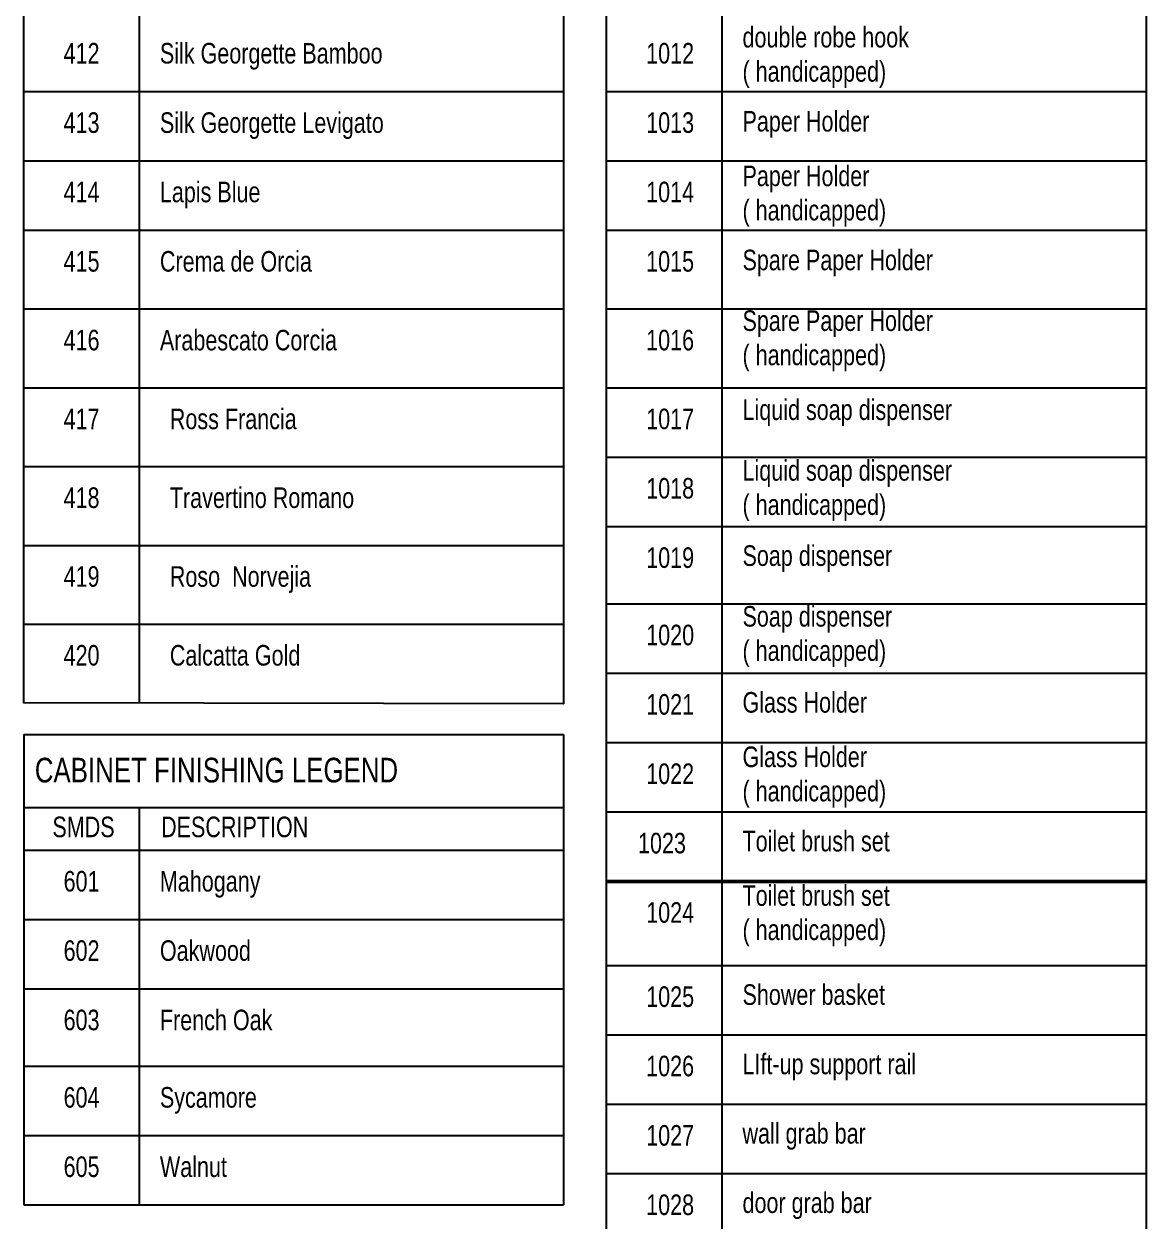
# Model space of a CAD drawing. Header units: inches. Extents: x 258415 to 640093, y 441672 to 945769.
# Drawn here: x 296332 to 299061, y 466774 to 469686 of the extents above; entities that cross this region are included whole.
import ezdxf

# ---------------------------------------------------------------- set-up
doc = ezdxf.new("R2010")
doc.units = ezdxf.units.IN
doc.header["$MEASUREMENT"] = 0
for name, color, linetype in [('CQ SPOT DETAIL DIMENSION', 9, 'Continuous'), ('CQ text label', 3, 'Continuous'), ('CQ-legend tex box', 3, 'Continuous')]:
    doc.layers.add(name, color=color, linetype=linetype)
doc.layers.add('CQ Switches and Outlets', color=1, linetype='Continuous', lineweight=50)
doc.styles.add('DIM 50', font='romans.shx', dxfattribs={"width": 0.75, "height": 100})

# ---------------------------------------------------------------- blocks, each defined once
blk = doc.blocks.new('SMDS')
at = {"layer": 'CQ Switches and Outlets', "color": 2}
blk.add_line((383215.9, 480917.8), (384528, 480917.8), dxfattribs=at)
at = {"layer": 'CQ-legend tex box'}
for p, q in [((382079.2, 485021.9), (382079.2, 481351.8)), ((383496.2, 485021.9), (383496.2, 478623.5)), ((381798.9, 482838.8), (383111, 482838.8)), ((383215.9, 482838.8), (384528, 482838.8)), ((381798.9, 482670.1), (383111, 482670.1)), ((383215.9, 482670.1), (384528, 482670.1)), ((381798.9, 482501.4), (383111, 482501.4)), ((383215.9, 482501.4), (384528, 482501.4)), ((381798.9, 482309.8), (383111, 482309.8)), ((383215.9, 482309.8), (384528, 482309.8)), ((381798.9, 482118.2), (383111, 482118.2)), ((383215.9, 482118.2), (384528, 482118.2)), ((383215.9, 482118.2), (384528, 482118.2)), ((381798.9, 481926.6), (383111, 481926.6)), ((383215.9, 481949.5), (384528, 481949.5)), ((383215.9, 481780.8), (384528, 481780.8)), ((381798.9, 481735), (383111, 481735)), ((383215.9, 481592.6), (384528, 481592.6)), ((381798.9, 481543.4), (383111, 481543.4)), ((383215.9, 481423.9), (384528, 481423.9)), ((381798.9, 481275.1), (381798.9, 480130.8)), ((381798.9, 481275.1), (383111, 481275.1)), ((383111, 481275.1), (383111, 480130.8)), ((383215.9, 481255.2), (384528, 481255.2)), ((381798.9, 481097.1), (383111, 481097.1)), ((382079.2, 481097.1), (382079.2, 480130.8)), ((383215.9, 481086.5), (384528, 481086.5)), ((381798.9, 480993.8), (383111, 480993.8)), ((381798.9, 480825.1), (383111, 480825.1)), ((383215.9, 480713.2), (384528, 480713.2)), ((381798.9, 480656.4), (383111, 480656.4)), ((383215.9, 480544.5), (384528, 480544.5)), ((381798.9, 480468.2), (383111, 480468.2)), ((383215.9, 480375.8), (384528, 480375.8)), ((381798.9, 480299.5), (383111, 480299.5)), ((383215.9, 480207.1), (384528, 480207.1)), ((381798.9, 480130.8), (383111, 480130.8))]:
    blk.add_line(p, q, dxfattribs=at)
for points in [[(381798.9, 485200), (383111, 485200), (383111, 481349.4), (381798.9, 481351.8)], [(383215.9, 485200), (384527.9, 485200), (384527.9, 478623.5), (383215.9, 478623.5)]]:
    blk.add_lwpolyline(points, close=True, dxfattribs=at)
at = {"layer": 'CQ text label', "ltscale": 1000, "style": 'DIM 50'}
for s, insert, char_height, width, attachment_point in [('{\\fArial|b0|i0|c0|p34;double robe hook\\P( handicapped)}', (383546.5, 482995.9), 50, 946.817, 1), ('{\\fArial|b0|i0|c0|p34;412}', (381895.3, 482956.8), 50, 946.817, 1), ('{\\fArial|b0|i0|c0|p34;Silk Georgette Bamboo}', (382129.5, 482956.8), 50, 946.817, 1), ('{\\fArial|b0|i0|c0|p34;1012}', (383312.2, 482956.8), 50, 946.817, 1), ('{\\fArial|b0|i0|c0|p34;413}', (381895.3, 482788.1), 50, 946.817, 1), ('{\\fArial|b0|i0|c0|p34;Silk Georgette Levigato}', (382129.5, 482788.1), 50, 946.817, 1), ('{\\fArial|b0|i0|c0|p34;1013}', (383312.3, 482788.1), 50, 946.817, 1), ('{\\fArial|b0|i0|c0|p34;Paper Holder}', (383546.5, 482791.4), 50, 946.817, 1), ('{\\fArial|b0|i0|c0|p34;Paper Holder\\P( handicapped)}', (383546.5, 482658.5), 50, 946.817, 1), ('{\\fArial|b0|i0|c0|p34;414}', (381895.3, 482619.4), 50, 946.817, 1), ('{\\fArial|b0|i0|c0|p34;Lapis Blue}', (382129.5, 482619.4), 50, 946.817, 1), ('{\\fArial|b0|i0|c0|p34;1014}', (383312.2, 482619.4), 50, 946.817, 1), ('{\\fArial|b0|i0|c0|p34;415}', (381895.3, 482450.7), 50, 946.817, 1), ('{\\fArial|b0|i0|c0|p34;Crema de Orcia}', (382129.5, 482450.7), 50, 946.817, 1), ('{\\fArial|b0|i0|c0|p34;1015}', (383312.2, 482450.7), 50, 946.817, 1), ('{\\fArial|b0|i0|c0|p34;Spare Paper Holder}', (383546.5, 482454), 50, 946.817, 1), ('{\\fArial|b0|i0|c0|p34;Spare Paper Holder\\P( handicapped)}', (383546.5, 482306.4), 50, 946.817, 1), ('{\\fArial|b0|i0|c0|p34;416}', (381895.3, 482259.1), 50, 946.817, 1), ('{\\fArial|b0|i0|c0|p34;Arabescato Corcia}', (382129.5, 482259.1), 50, 946.817, 1), ('{\\fArial|b0|i0|c0|p34;1016}', (383312.2, 482259.1), 50, 946.817, 1), ('{\\fArial|b0|i0|c0|p34;Liquid soap dispenser}', (383546.5, 482089.9), 50, 946.817, 1), ('{\\fArial|b0|i0|c0|p34;417}', (381895.3, 482067.5), 50, 946.817, 1), ('{\\fArial|b0|i0|c0|p34;Ross Francia}', (382153.7, 482067.5), 50, 946.817, 1), ('{\\fArial|b0|i0|c0|p34;1017}', (383312.3, 482067.5), 50, 946.817, 1), ('{\\fArial|b0|i0|c0|p34;Liquid soap dispenser\\P( handicapped)}', (383546.5, 481942.3), 50, 946.817, 1), ('{\\fArial|b0|i0|c0|p34;1018}', (383312.3, 481898.8), 50, 946.817, 1), ('{\\fArial|b0|i0|c0|p34;418}', (381895.3, 481875.9), 50, 946.817, 1), ('{\\fArial|b0|i0|c0|p34;Travertino Romano}', (382153.7, 481875.9), 50, 946.817, 1), ('{\\fArial|b0|i0|c0|p34;1019}', (383312.3, 481730.1), 50, 946.817, 1), ('{\\fArial|b0|i0|c0|p34;Soap dispenser}', (383546.5, 481735), 50, 946.817, 1), ('{\\fArial|b0|i0|c0|p34;419}', (381895.3, 481684.3), 50, 946.817, 1), ('{\\fArial|b0|i0|c0|p34;Roso  Norvejia}', (382153.7, 481684.3), 50, 946.817, 1), ('{\\fArial|b0|i0|c0|p34;Soap dispenser\\P( handicapped)}', (383546.5, 481587.4), 50, 946.817, 1), ('{\\fArial|b0|i0|c0|p34;1020}', (383312.3, 481541.9), 50, 946.817, 1), ('{\\fArial|b0|i0|c0|p34;420}', (381895.3, 481492.6), 50, 946.817, 1), ('{\\fArial|b0|i0|c0|p34;Calcatta Gold }', (382153.7, 481492.6), 50, 946.817, 1), ('{\\fArial|b0|i0|c0|p34;1021}', (383312.3, 481373.2), 50, 946.817, 1), ('{\\fArial|b0|i0|c0|p34;Glass Holder}', (383546.5, 481378.1), 50, 946.817, 1), ('{\\fArial|b0|i0|c0|p34;Glass Holder\\P( handicapped)}', (383546.5, 481245.7), 50, 946.817, 1), ('{\\fArial|b0|i0|c0|p34;CABINET FINISHING LEGEND}', (382267.1, 481187.9), 60, 1871.043, 5), ('{\\fArial|b0|i0|c0|p34;1022}', (383312.3, 481204.5), 50, 946.817, 1), ('{\\fArial|b0|i0|c0|p34;SMDS}', (381868.1, 481075.2), 50, 946.817, 1), ('{\\fArial|b0|i0|c0|p34;DESCRIPTION}', (382132.4, 481075.2), 50, 946.817, 1), ('{\\fArial|b0|i0|c0|p34;1023}', (383292.4, 481035.8), 50, 946.817, 1), ('{\\fArial|b0|i0|c0|p34;Toilet brush set}', (383546.5, 481040.7), 50, 946.817, 1), ('{\\fArial|b0|i0|c0|p34;601}', (381895.3, 480943.1), 50, 946.817, 1), ('{\\fArial|b0|i0|c0|p34;Mahogany}', (382129.5, 480943.1), 50, 946.817, 1), ('{\\fArial|b0|i0|c0|p34;Toilet brush set\\P( handicapped)}', (383546.5, 480908.3), 50, 946.817, 1), ('{\\fArial|b0|i0|c0|p34;1024}', (383312.3, 480867.1), 50, 946.817, 1), ('{\\fArial|b0|i0|c0|p34;602}', (381895.3, 480774.4), 50, 946.817, 1), ('{\\fArial|b0|i0|c0|p34;Oakwood}', (382129.5, 480774.4), 50, 946.817, 1), ('{\\fArial|b0|i0|c0|p34;1025}', (383312.3, 480662.4), 50, 946.817, 1), ('{\\fArial|b0|i0|c0|p34;Shower basket}', (383546.5, 480667.4), 50, 946.817, 1), ('{\\fArial|b0|i0|c0|p34;603}', (381895.3, 480605.7), 50, 946.817, 1), ('{\\fArial|b0|i0|c0|p34;French Oak}', (382129.5, 480605.7), 50, 946.817, 1), ('{\\fArial|b0|i0|c0|p34;LIft-up support rail}', (383546.5, 480498.7), 50, 946.817, 1), ('{\\fArial|b0|i0|c0|p34;1026}', (383312.2, 480493.7), 50, 946.817, 1), ('{\\fArial|b0|i0|c0|p34;604}', (381895.3, 480417.5), 50, 946.817, 1), ('{\\fArial|b0|i0|c0|p34;Sycamore}', (382129.5, 480417.5), 50, 946.817, 1), ('{\\fArial|b0|i0|c0|p34;1027}', (383312.3, 480325), 50, 946.817, 1), ('{\\fArial|b0|i0|c0|p34;wall grab bar}', (383546.5, 480330), 50, 946.817, 1), ('{\\fArial|b0|i0|c0|p34;605}', (381895.3, 480248.8), 50, 946.817, 1), ('{\\fArial|b0|i0|c0|p34;Walnut}', (382129.5, 480248.8), 50, 946.817, 1), ('{\\fArial|b0|i0|c0|p34;1028}', (383312.2, 480156.3), 50, 946.817, 1), ('{\\fArial|b0|i0|c0|p34;door grab bar}', (383546.5, 480161.3), 50, 946.817, 1)]:
    blk.add_mtext(s, dxfattribs=dict(at, insert=insert, char_height=char_height, width=width, attachment_point=attachment_point))

msp = doc.modelspace()

# ---------------------------------------------------------------- block references
at = {"layer": 'CQ SPOT DETAIL DIMENSION'}
msp.add_blockref('SMDS', (-85467.189, -13317.368), dxfattribs=at)

doc.saveas('drawing.dxf')
